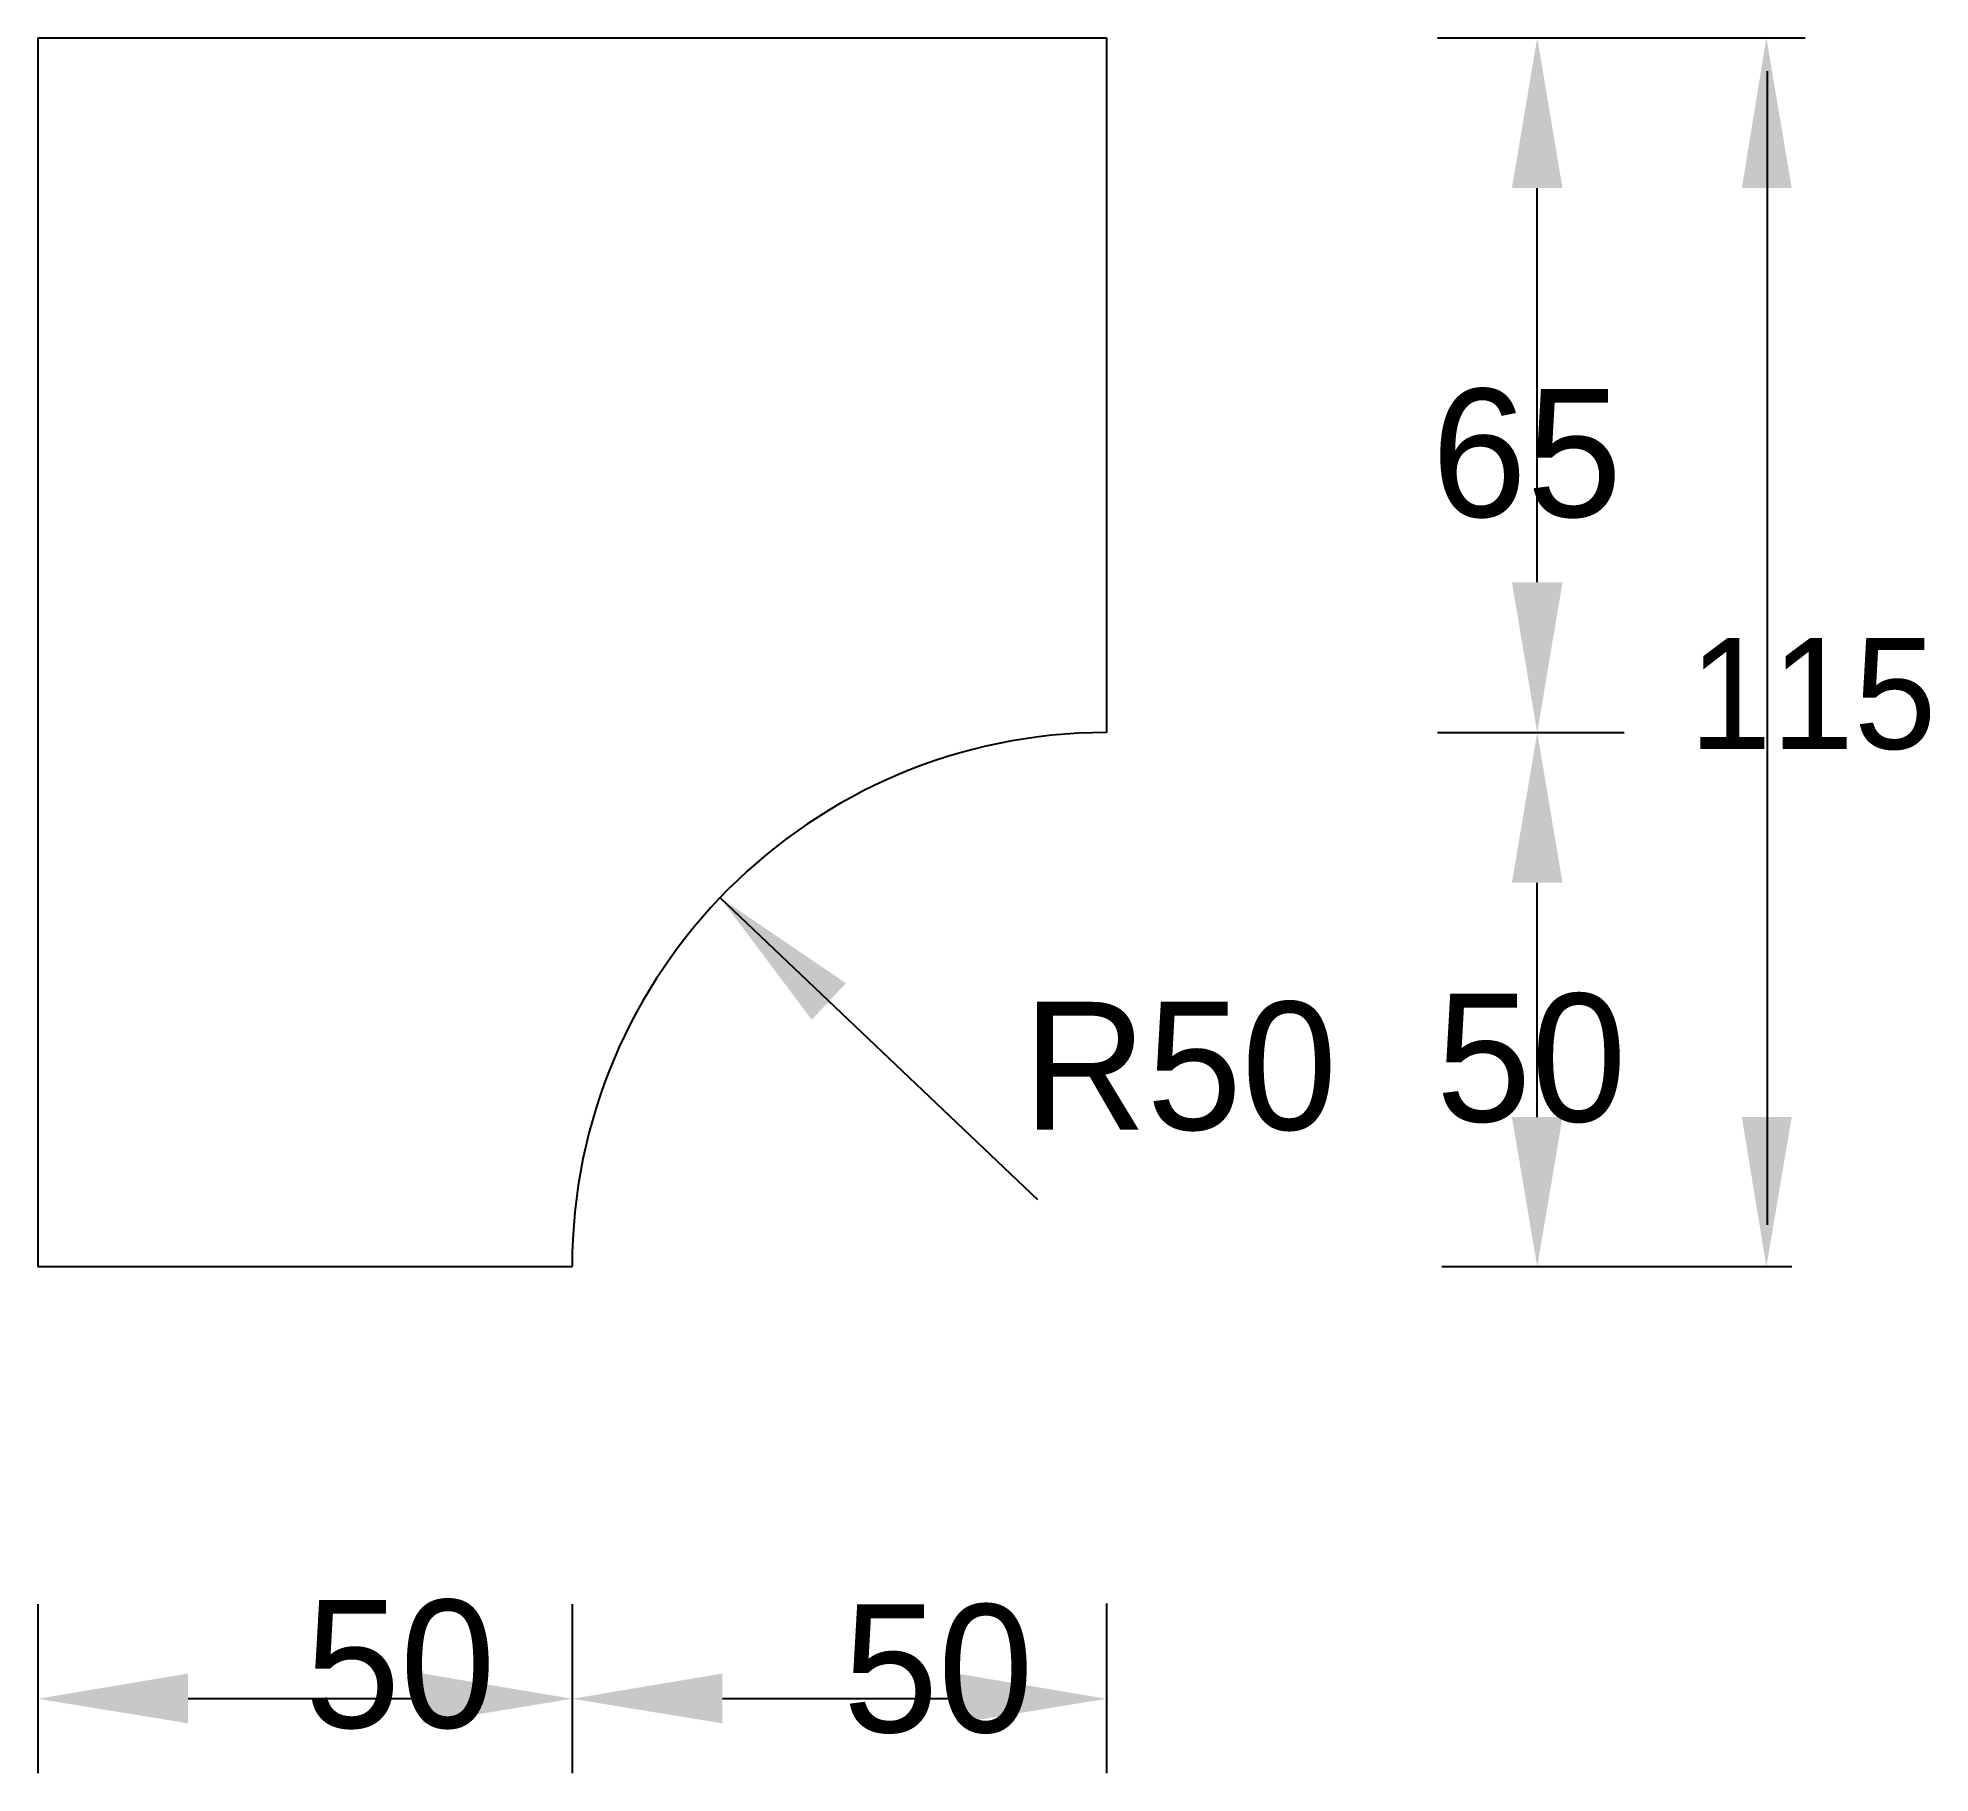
# Model space of a CAD drawing. Header units: metres. Extents: x 96.4 to 121.9, y 89.3 to 112.7.
import ezdxf

# ---------------------------------------------------------------- set-up
doc = ezdxf.new("R2010")
doc.units = ezdxf.units.M

msp = doc.modelspace()

# ---------------------------------------------------------------- linework, layer by layer
for p, q in [((96.44, 112.68), (110.8, 112.68)), ((96.44, 112.68), (96.44, 96.16)), ((110.8, 112.68), (110.8, 103.34)), ((115.25, 112.68), (120.19, 112.68)), ((119.68, 112.23), (119.68, 96.72)), ((116.59, 105.36), (116.59, 110.66)), ((115.25, 103.34), (117.6, 103.34)), ((115.31, 103.34), (117.76, 103.34)), ((116.59, 98.17), (116.59, 101.32)), ((109.88, 97.06), (105.61, 101.12)), ((96.44, 96.16), (103.62, 96.16)), ((115.31, 96.16), (120.01, 96.16)), ((96.44, 91.62), (96.44, 89.35)), ((103.62, 91.62), (103.62, 89.35)), ((110.8, 91.63), (110.8, 89.35)), ((103.62, 90.99), (103.62, 89.35)), ((101.61, 90.35), (98.46, 90.35)), ((108.79, 90.35), (105.64, 90.35))]:
    msp.add_line(p, q)
msp.add_arc((110.8, 96.16), 7.18, 90, 180)
for points in [[(116.25, 110.66), (116.93, 110.66), (116.59, 112.68)], [(119.34, 110.66), (120.01, 110.66), (119.67, 112.68)], [(116.25, 105.36), (116.93, 105.36), (116.59, 103.34)], [(116.25, 101.32), (116.93, 101.32), (116.59, 103.34)], [(107.3, 99.97), (106.84, 99.48), (105.61, 101.12)], [(116.25, 98.17), (116.93, 98.17), (116.59, 96.16)], [(119.34, 98.17), (120.01, 98.17), (119.67, 96.16)], [(98.46, 90.69), (98.46, 90.02), (96.44, 90.35)], [(101.61, 90.69), (101.61, 90.02), (103.62, 90.35)], [(105.64, 90.69), (105.64, 90.02), (103.62, 90.35)], [(108.79, 90.69), (108.79, 90.02), (110.8, 90.35)]]:
    msp.add_solid(points)

# ---------------------------------------------------------------- texts
at = {"attachment_point": 1}
for s, insert, char_height in [('\\A1;65', (115.17, 107.96), 1.72), ('\\A1;115', (118.63, 104.61), 1.49), ('\\A1;R50', (109.68, 99.72), 1.72), ('\\A1;50', (115.23, 99.83), 1.72), ('\\A1;50', (100.03, 91.68), 1.72), ('\\A1;50', (107.26, 91.62), 1.72)]:
    msp.add_mtext(s, dxfattribs=dict(at, insert=insert, char_height=char_height))

doc.saveas('drawing.dxf')
